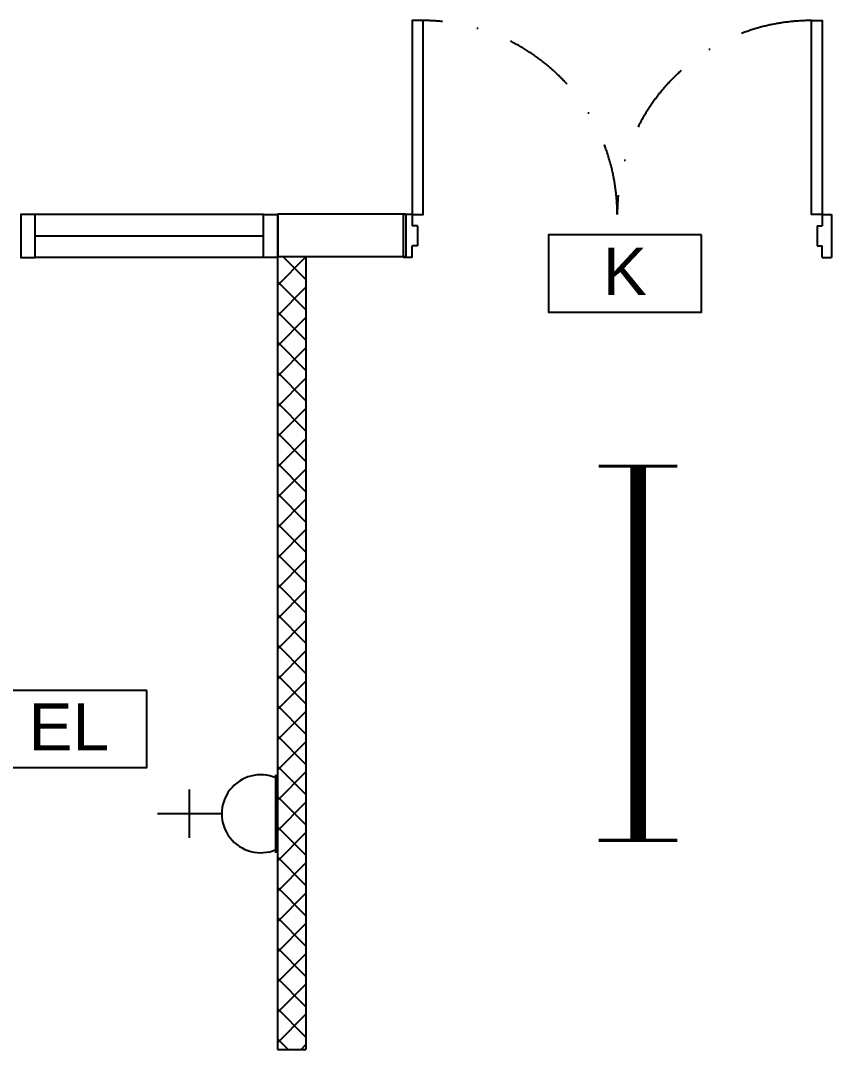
# Model space of a CAD drawing. Header units: inches. Extents: x -106706990 to 300603, y -86718466 to 1728185.
# Drawn here: x 23090 to 25929, y 19904 to 23507 of the extents above; entities that cross this region are included whole.
import ezdxf

# ---------------------------------------------------------------- set-up
doc = ezdxf.new("R2010")
doc.units = ezdxf.units.IN
doc.header["$MEASUREMENT"] = 0
doc.linetypes.add('DASHDOT', pattern=[1, 0.5, -0.25, 0, -0.25])
doc.linetypes.add('HIDDEN', pattern=[0.375, 0.25, -0.125])
for name, color, linetype in [('A-DOOR', 9, 'Continuous'), ('A-HATCH', 8, 'Continuous'), ('A-PARTITION', 4, 'Continuous'), ('A-WALL', 1, 'Continuous'), ('A-WIN', 9, 'Continuous'), ('EL LIGHT', 6, 'Continuous'), ('ELECT', 6, 'Continuous'), ('K LIGHT', 3, 'Continuous'), ('LAMP', 5, 'Continuous')]:
    doc.layers.add(name, color=color, linetype=linetype)
doc.styles.add('arial', font='arial.ttf')

# ---------------------------------------------------------------- blocks, each defined once
blk = doc.blocks.new('A$C04C40081')
at = {"layer": 'A-WIN', "color": 8}
for p, q in [((850, 150), (50, 150)), ((850, 75), (50, 75)), ((850, 0), (50, 0))]:
    blk.add_line(p, q, dxfattribs=at)
at = {"layer": 'A-WIN', "color": 8, "linetype": 'Continuous'}
for points in [[(50, 150), (0, 150), (0, 0), (50, 0)], [(850, 150), (900, 150), (900, 0), (850, 0)]]:
    blk.add_lwpolyline(points, close=True, dxfattribs=at)
blk = doc.blocks.new('A$C28642CDE')
at = {"layer": 'A-DOOR', "color": 8}
for p, q in [((32, 150), (0, 150)), ((0, 150), (0, 0)), ((32, 150), (32, 110)), ((1468, 150), (1500, 150)), ((1468, 150), (1468, 110)), ((1500, 150), (1500, 0)), ((50, 110), (32, 110)), ((50, 110), (50, 40)), ((1450, 110), (1450, 40)), ((1450, 110), (1468, 110)), ((50, 40), (32, 40)), ((32, 0), (32, 40)), ((1450, 40), (1468, 40)), ((1468, 0), (1468, 40)), ((32, 0), (0, 0)), ((1468, 0), (1500, 0))]:
    blk.add_line(p, q, dxfattribs=at)
for points in [[(32, 150), (70, 150), (70, 828.9), (32, 828.9)], [(1468, 150), (1430, 150), (1430, 828.9), (1468, 828.9)]]:
    blk.add_lwpolyline(points, close=True, dxfattribs=at)
at = {"layer": 'A-DOOR', "color": 8, "linetype": 'DASHDOT', "ltscale": 500}
for centre, start, end in [((71.9, 150.8), 359.9322, 90.1574), ((1428.1, 150.8), 89.8426, 180.0678)]:
    blk.add_arc(centre, 678.1, start, end, dxfattribs=at)
blk = doc.blocks.new('YBC136')
at = {"layer": 'LAMP'}
for points, const_width in [([(-135000.8, 195525.6), (-135000.8, 195250.4)], 10.9), ([(-133690.5, 195525.6), (-133690.5, 195250.4)], 10.9), ([(-135000.8, 195388), (-133690.5, 195388)], 54.6)]:
    blk.add_lwpolyline(points, dxfattribs=dict(at, const_width=const_width))
blk = doc.blocks.new('EMERGENCY LIGHT')
at = {"layer": 'EL LIGHT', "color": 6}
blk.add_lwpolyline([(49517.9, 4899.8), (48981.4, 4899.8), (48981.4, 4629.5), (49517.9, 4629.5)], close=True, dxfattribs=at)
at = {"layer": 'EL LIGHT', "color": 6, "style": 'arial'}
blk.add_text('EL', height=164.84, dxfattribs=at).set_placement((49104.8, 4689.8))
blk = doc.blocks.new('EXIT LAMP')
at = {"layer": 'K LIGHT', "color": 3}
blk.add_lwpolyline([(54141.1, 5237.4), (53604.6, 5237.4), (53604.6, 4967.1), (54141.1, 4967.1)], close=True, dxfattribs=at)
at = {"layer": 'K LIGHT', "color": 3, "style": 'arial'}
blk.add_text('K', height=164.8, dxfattribs=at).set_placement((53795.7, 5027.4))
blk = doc.blocks.new('SOCKET')
at = {"layer": 'ELECT', "color": 6}
for p, q in [((15248.7, 25891.4), (15248.7, 26116.4)), ((15164.3, 26003.9), (15333.1, 26003.9)), ((15112.3, 25701.6), (15385.1, 25701.6))]:
    blk.add_line(p, q, dxfattribs=at)
blk.add_arc((15248.7, 25755), 136.4, 336.9763, 203.0237, dxfattribs=at)

msp = doc.modelspace()

# ---------------------------------------------------------------- hatches: boundary and pattern name
at = {"layer": 'A-HATCH'}
h = msp.add_hatch(dxfattribs=at)
h.set_pattern_fill('ANSI37', color=8, scale=600)
h.set_pattern_definition([(45, (2570.67, -198349.356), (-53.033009, 53.033009), []), (135, (2570.67, -198349.356), (-53.033009, -53.033009), [])])
h.paths.add_polyline_path([(24088.8, 22679.4), (23988.8, 22679.4), (23988.8, 19904.4), (24088.8, 19904.4)])

# ---------------------------------------------------------------- linework, layer by layer
at = {"layer": 'A-PARTITION', "color": 8}
for p, q in [((23988.8, 22679.4), (23988.8, 19904.4)), ((24088.8, 22679.4), (24088.8, 19904.4)), ((23988.8, 19904.4), (24088.8, 19904.4))]:
    msp.add_line(p, q, dxfattribs=at)
at = {"layer": 'A-WALL', "color": 8}
for p, q in [((23988.8, 22829.4), (24438.8, 22829.4)), ((23988.8, 22829.4), (23988.8, 22679.4)), ((24438.8, 22829.4), (24438.8, 22679.4)), ((24438.8, 22829.4), (24438.8, 22679.4)), ((24438.8, 22679.4), (23988.8, 22679.4))]:
    msp.add_line(p, q, dxfattribs=at)

# ---------------------------------------------------------------- block references
at = {"layer": 'A-DOOR', "color": 8}
msp.add_blockref('A$C28642CDE', (24429, 22677.6), dxfattribs=at)
at = {"layer": 'A-WIN', "color": 8}
msp.add_blockref('A$C04C40081', (23090.3, 22677.2), dxfattribs=at)
at = {"layer": 'ELECT', "color": 7, "linetype": 'HIDDEN', "rotation": 89.99999999999937}
msp.add_blockref('SOCKET', (49685.5, 5480.8), dxfattribs=at)
at = {"layer": 'LAMP', "color": 0}
for name, p in [('EXIT LAMP', (-28666.9, 17518.8)), ('EMERGENCY LIGHT', (-25986.6, 16261.5))]:
    msp.add_blockref(name, p, dxfattribs=at)
at = {"layer": 'LAMP', "rotation": 90}
msp.add_blockref('YBC136', (220640, 155637.3), dxfattribs=at)

doc.saveas('drawing.dxf')
